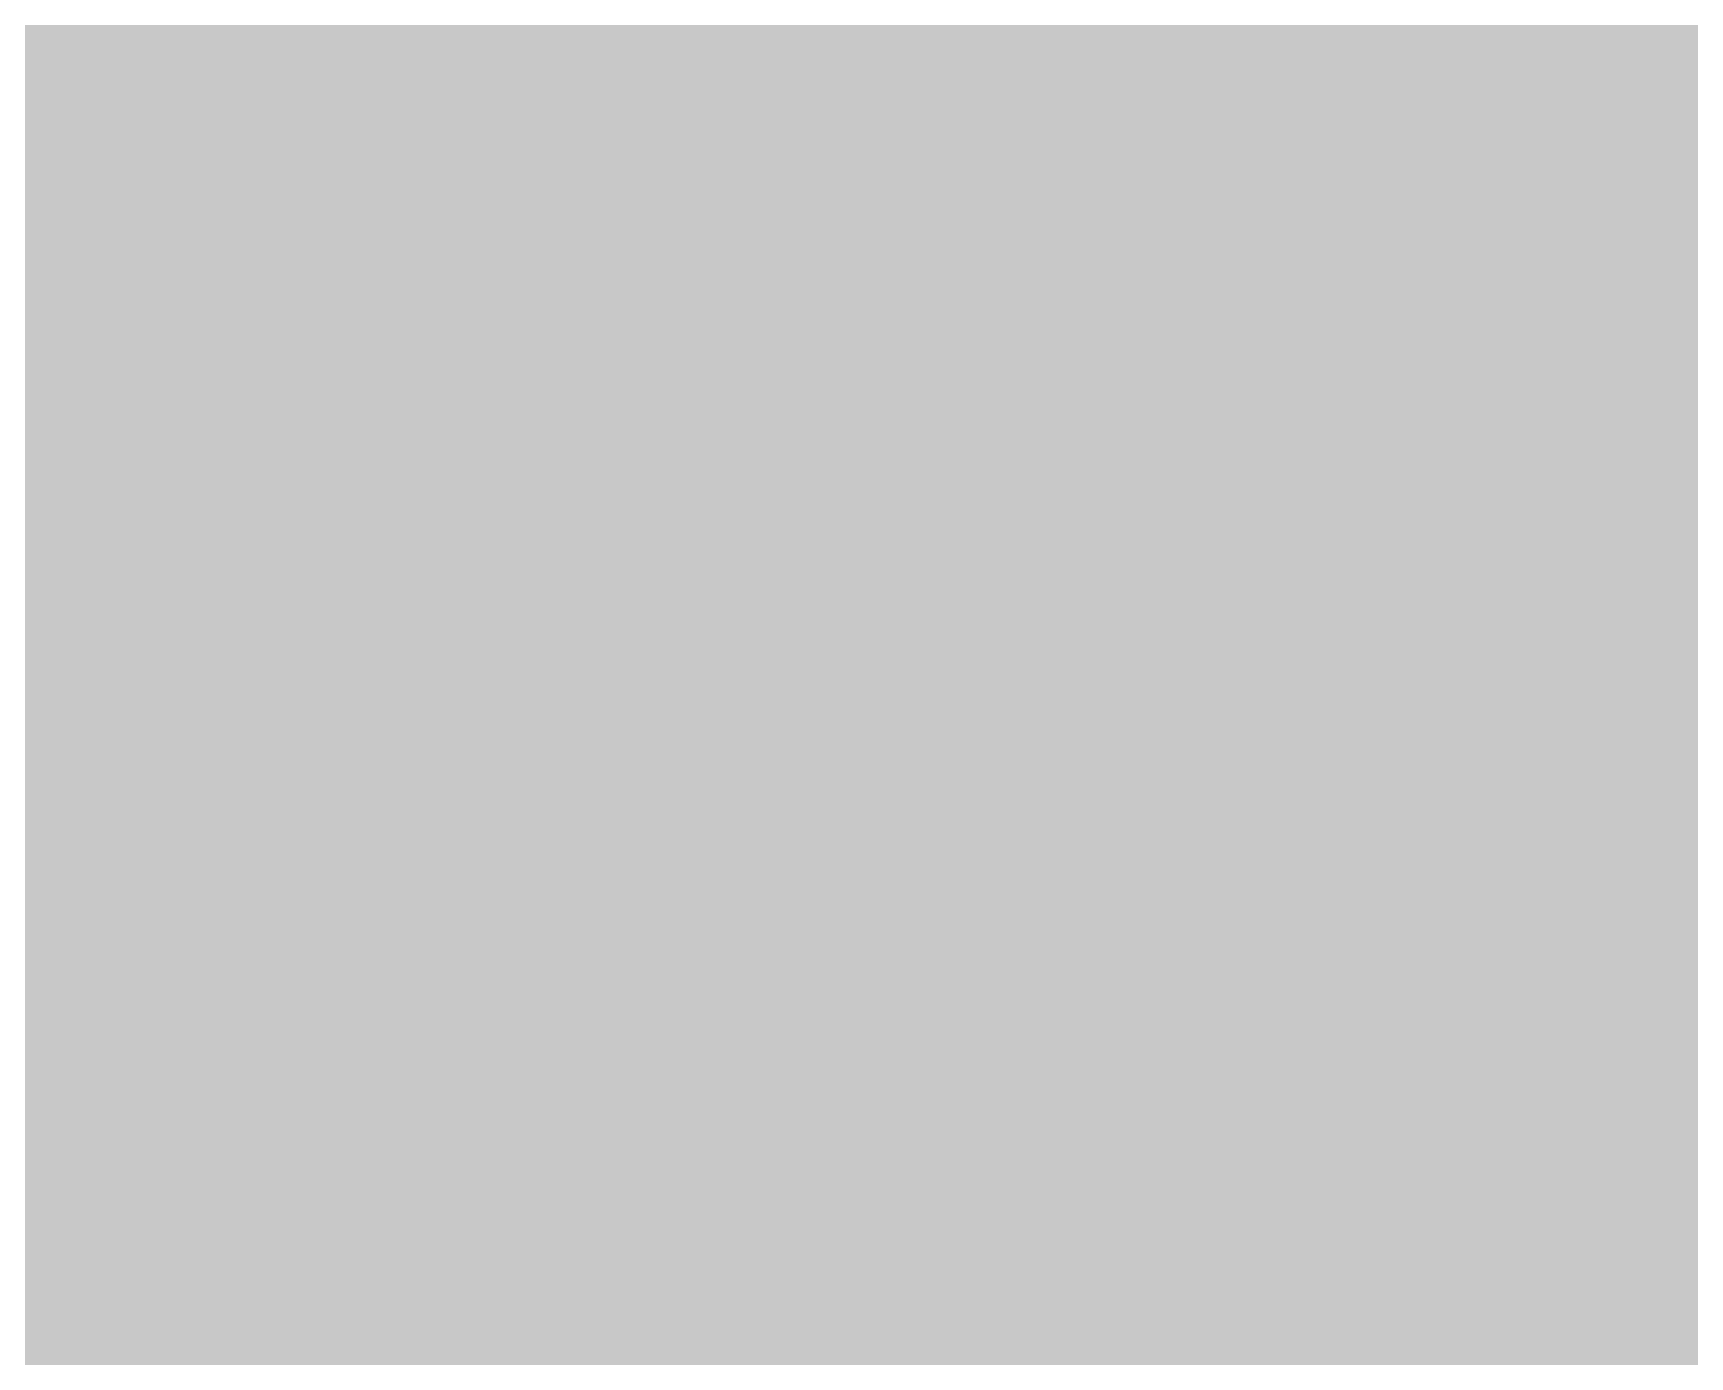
# Model space of a CAD drawing. Header units: inches. Extents: x -7 to 348, y -14 to 159.
# Drawn here: x 45.80046 to 45.8381, y 36.67813 to 36.7082 of the extents above; entities that cross this region are included whole.
import ezdxf

# ---------------------------------------------------------------- set-up
doc = ezdxf.new("R2010")
doc.units = ezdxf.units.IN
for name, color, linetype in [('Dimension', 6, 'Continuous'), ('Fabrication', 76, 'Continuous'), ('Top Layer', 1, 'Continuous')]:
    doc.layers.add(name, color=color, linetype=linetype)

msp = doc.modelspace()

# ---------------------------------------------------------------- linework, layer by layer
at = {"layer": 'Dimension', "const_width": 0.254}
for points in [[(58.31000022, 19.46699942, 1), (13.30999878, 19.46699942, 1)], [(54.56033537999999, 19.46692576, 1), (17.06033418, 19.46692576, 1)]]:
    msp.add_lwpolyline(points, format="xyb", close=True, dxfattribs=at)
msp.add_lwpolyline([(22.33316336, -3.87619494), (47.83317586, 40.2910929)], dxfattribs=at)
at = {"layer": 'Fabrication', "const_width": 0.0127}
for points in [[(45.83044427999999, 36.69828829999999, -0.5898057500782047), (46.97932184, 37.33342546)], [(45.83044427999999, 36.69828829999999, -0.5898057500782047), (46.97932184, 37.33342546)], [(45.83044427999999, 36.69828829999999, -0.5898057500782047), (46.97932184, 37.33342546)], [(45.83044427999999, 36.69828829999999, -0.5898057500782047), (46.97932184, 37.33342546)], [(45.83044427999999, 36.69828829999999, -0.0577783144625185), (45.83044427999999, 36.69828829999999)], [(45.83044427999999, 36.69828829999999, -0.0577783144625185), (45.83044427999999, 36.69828829999999)]]:
    msp.add_lwpolyline(points, format="xyb", dxfattribs=at)
for points in [[(45.82529824, 36.71457986), (45.82553192, 36.71384326)], [(45.82529824, 36.71457986), (45.82553192, 36.71384326)], [(45.82553192, 36.71384326), (45.82576052, 36.7131219)], [(45.82553192, 36.71384326), (45.82576052, 36.7131219)], [(45.82576052, 36.7131219), (45.82598403999999, 36.71241578)], [(45.82576052, 36.7131219), (45.82598403999999, 36.71241578)], [(45.82598403999999, 36.71241578), (45.82619994, 36.71172744)], [(45.82598403999999, 36.71241578), (45.82619994, 36.71172744)], [(45.82619994, 36.71172744), (45.82641329999999, 36.71105688)], [(45.82619994, 36.71172744), (45.82641329999999, 36.71105688)], [(45.82641329999999, 36.71105688), (45.82666222, 36.71026947999999)], [(45.82641329999999, 36.71105688), (45.82666222, 36.71026947999999)], [(45.82666222, 36.71026947999999), (45.82690098, 36.70951002)], [(45.82666222, 36.71026947999999), (45.82690098, 36.70951002)], [(45.82690098, 36.70951002), (45.82713466, 36.70877088)], [(45.82690098, 36.70951002), (45.82713466, 36.70877088)], [(45.82713466, 36.70877088), (45.82739628, 36.70794284)], [(45.82713466, 36.70877088), (45.82739628, 36.70794284)], [(45.82739628, 36.70794284), (45.82771886, 36.7069243)], [(45.82739628, 36.70794284), (45.82771886, 36.7069243)], [(45.82771886, 36.7069243), (45.82852149999999, 36.70438176)], [(45.82771886, 36.7069243), (45.82852149999999, 36.70438176)], [(45.82852149999999, 36.70438176), (45.82863579999999, 36.704016)], [(45.82852149999999, 36.70438176), (45.82863579999999, 36.704016)], [(45.82863579999999, 36.704016), (45.82872216, 36.70374675999999)], [(45.82863579999999, 36.704016), (45.82872216, 36.70374675999999)], [(45.82872216, 36.70374675999999), (45.82880343999999, 36.70348514)], [(45.82872216, 36.70374675999999), (45.82880343999999, 36.70348514)], [(45.82880343999999, 36.70348514), (45.82885678, 36.70331496)], [(45.82880343999999, 36.70348514), (45.82885678, 36.70331496)], [(45.82885678, 36.70331496), (45.82891012, 36.70314731999999)], [(45.82885678, 36.70331496), (45.82891012, 36.70314731999999)], [(45.82891012, 36.70314731999999), (45.82896346, 36.70297968)], [(45.82891012, 36.70314731999999), (45.82896346, 36.70297968)], [(45.82896346, 36.70297968), (45.82901425999999, 36.70281712)], [(45.82896346, 36.70297968), (45.82901425999999, 36.70281712)], [(45.82901425999999, 36.70281712), (45.82903966, 36.70273838)], [(45.82901425999999, 36.70281712), (45.82903966, 36.70273838)], [(45.82903966, 36.70273838), (45.82906506, 36.7026571)], [(45.82903966, 36.70273838), (45.82906506, 36.7026571)], [(45.82906506, 36.7026571), (45.82909046, 36.70257836)], [(45.82906506, 36.7026571), (45.82909046, 36.70257836)], [(45.82909046, 36.70257836), (45.82911586, 36.70250215999999)], [(45.82909046, 36.70257836), (45.82911586, 36.70250215999999)], [(45.82911586, 36.70250215999999), (45.82913872, 36.70242342)], [(45.82911586, 36.70250215999999), (45.82913872, 36.70242342)], [(45.82913872, 36.70242342), (45.82916412, 36.70234721999999)], [(45.82913872, 36.70242342), (45.82916412, 36.70234721999999)], [(45.82916412, 36.70234721999999), (45.82918698, 36.70227102)], [(45.82916412, 36.70234721999999), (45.82918698, 36.70227102)], [(45.82918698, 36.70227102), (45.82921238, 36.70219482)], [(45.82918698, 36.70227102), (45.82921238, 36.70219482)], [(45.82921238, 36.70219482), (45.82923524, 36.70212116)], [(45.82921238, 36.70219482), (45.82923524, 36.70212116)], [(45.82923524, 36.70212116), (45.8292581, 36.7020475)], [(45.82923524, 36.70212116), (45.8292581, 36.7020475)], [(45.8292581, 36.7020475), (45.82928096, 36.70197384)], [(45.8292581, 36.7020475), (45.82928096, 36.70197384)], [(45.82928096, 36.70197384), (45.82930381999999, 36.70190018)], [(45.82928096, 36.70197384), (45.82930381999999, 36.70190018)], [(45.82930381999999, 36.70190018), (45.82932668, 36.70182906)], [(45.82930381999999, 36.70190018), (45.82932668, 36.70182906)], [(45.82932668, 36.70182906), (45.82934954, 36.70175793999999)], [(45.82932668, 36.70182906), (45.82934954, 36.70175793999999)], [(45.82934954, 36.70175793999999), (45.8293724, 36.70168682)], [(45.82934954, 36.70175793999999), (45.8293724, 36.70168682)], [(45.8293724, 36.70168682), (45.82939271999999, 36.70161824)], [(45.8293724, 36.70168682), (45.82939271999999, 36.70161824)], [(45.82939271999999, 36.70161824), (45.82941558, 36.70154966)], [(45.82939271999999, 36.70161824), (45.82941558, 36.70154966)], [(45.82941558, 36.70154966), (45.8294359, 36.70148108)], [(45.82941558, 36.70154966), (45.8294359, 36.70148108)], [(45.8294359, 36.70148108), (45.82945875999999, 36.7014125)], [(45.8294359, 36.70148108), (45.82945875999999, 36.7014125)], [(45.82945875999999, 36.7014125), (45.82947908, 36.70134646)], [(45.82945875999999, 36.7014125), (45.82947908, 36.70134646)], [(45.82947908, 36.70134646), (45.8294994, 36.70128042)], [(45.82947908, 36.70134646), (45.8294994, 36.70128042)], [(45.8294994, 36.70128042), (45.82951972, 36.70121438)], [(45.8294994, 36.70128042), (45.82951972, 36.70121438)], [(45.82951972, 36.70121438), (45.82954258, 36.70114834)], [(45.82951972, 36.70121438), (45.82954258, 36.70114834)], [(45.82954258, 36.70114834), (45.82956289999999, 36.70108484)], [(45.82954258, 36.70114834), (45.82956289999999, 36.70108484)], [(45.82956289999999, 36.70108484), (45.82958068, 36.70102134)], [(45.82956289999999, 36.70108484), (45.82958068, 36.70102134)], [(45.82958068, 36.70102134), (45.829601, 36.70096038)], [(45.82958068, 36.70102134), (45.829601, 36.70096038)], [(45.829601, 36.70096038), (45.82962131999999, 36.70089687999999)], [(45.829601, 36.70096038), (45.82962131999999, 36.70089687999999)], [(45.82962131999999, 36.70089687999999), (45.8296391, 36.70083592)], [(45.82962131999999, 36.70089687999999), (45.8296391, 36.70083592)], [(45.8296391, 36.70083592), (45.82965941999999, 36.70077496)], [(45.8296391, 36.70083592), (45.82965941999999, 36.70077496)], [(45.82965941999999, 36.70077496), (45.8296772, 36.70071653999999)], [(45.82965941999999, 36.70077496), (45.8296772, 36.70071653999999)], [(45.8296772, 36.70071653999999), (45.82969752, 36.70065558)], [(45.8296772, 36.70071653999999), (45.82969752, 36.70065558)], [(45.82969752, 36.70065558), (45.8297153, 36.70059715999999)], [(45.82969752, 36.70065558), (45.8297153, 36.70059715999999)], [(45.8297153, 36.70059715999999), (45.82973308, 36.70054128)], [(45.8297153, 36.70059715999999), (45.82973308, 36.70054128)], [(45.82973308, 36.70054128), (45.82975086, 36.70048285999999)], [(45.82973308, 36.70054128), (45.82975086, 36.70048285999999)], [(45.82975086, 36.70048285999999), (45.82976864, 36.70042698)], [(45.82975086, 36.70048285999999), (45.82976864, 36.70042698)], [(45.82976864, 36.70042698), (45.82978642, 36.7003711)], [(45.82976864, 36.70042698), (45.82978642, 36.7003711)], [(45.82978642, 36.7003711), (45.8298042, 36.70031776)], [(45.82978642, 36.7003711), (45.8298042, 36.70031776)], [(45.8298042, 36.70031776), (45.82982198, 36.70026188)], [(45.8298042, 36.70031776), (45.82982198, 36.70026188)], [(45.82982198, 36.70026188), (45.82983721999999, 36.70020854)], [(45.82982198, 36.70026188), (45.82983721999999, 36.70020854)], [(45.82983721999999, 36.70020854), (45.82985499999999, 36.70015774)], [(45.82983721999999, 36.70020854), (45.82985499999999, 36.70015774)], [(45.82985499999999, 36.70015774), (45.82987024, 36.70010439999999)], [(45.82985499999999, 36.70015774), (45.82987024, 36.70010439999999)], [(45.82987024, 36.70010439999999), (45.82988802, 36.7000536)], [(45.82987024, 36.70010439999999), (45.82988802, 36.7000536)], [(45.82988802, 36.7000536), (45.82990325999999, 36.7000028)], [(45.82988802, 36.7000536), (45.82990325999999, 36.7000028)], [(45.82990325999999, 36.7000028), (45.8299185, 36.69995454)], [(45.82990325999999, 36.7000028), (45.8299185, 36.69995454)], [(45.8299185, 36.69995454), (45.82993373999999, 36.69990374)], [(45.8299185, 36.69995454), (45.82993373999999, 36.69990374)], [(45.82993373999999, 36.69990374), (45.82994898, 36.69985548)], [(45.82993373999999, 36.69990374), (45.82994898, 36.69985548)], [(45.82994898, 36.69985548), (45.82996422, 36.69980976)], [(45.82994898, 36.69985548), (45.82996422, 36.69980976)], [(45.82996422, 36.69980976), (45.82997946, 36.6997615)], [(45.82996422, 36.69980976), (45.82997946, 36.6997615)], [(45.82997946, 36.6997615), (45.8299947, 36.69971578)], [(45.82997946, 36.6997615), (45.8299947, 36.69971578)], [(45.8299947, 36.69971578), (45.83000739999999, 36.69967006)], [(45.8299947, 36.69971578), (45.83000739999999, 36.69967006)], [(45.83000739999999, 36.69967006), (45.83002264, 36.69962688)], [(45.83000739999999, 36.69967006), (45.83002264, 36.69962688)], [(45.83002264, 36.69962688), (45.83003534, 36.69958116)], [(45.83002264, 36.69962688), (45.83003534, 36.69958116)], [(45.83003534, 36.69958116), (45.83005058, 36.69953798)], [(45.83003534, 36.69958116), (45.83005058, 36.69953798)], [(45.83005058, 36.69953798), (45.83006328, 36.6994948)], [(45.83005058, 36.69953798), (45.83006328, 36.6994948)], [(45.83006328, 36.6994948), (45.83007598, 36.69945416)], [(45.83006328, 36.6994948), (45.83007598, 36.69945416)], [(45.83007598, 36.69945416), (45.83008868, 36.69941352)], [(45.83007598, 36.69945416), (45.83008868, 36.69941352)], [(45.83008868, 36.69941352), (45.83010138, 36.69937288)], [(45.83008868, 36.69941352), (45.83010138, 36.69937288)], [(45.83010138, 36.69937288), (45.83011407999999, 36.69933224)], [(45.83010138, 36.69937288), (45.83011407999999, 36.69933224)], [(45.83011407999999, 36.69933224), (45.83012678, 36.69929414)], [(45.83011407999999, 36.69933224), (45.83012678, 36.69929414)], [(45.83012678, 36.69929414), (45.83013948, 36.69925603999999)], [(45.83012678, 36.69929414), (45.83013948, 36.69925603999999)], [(45.83013948, 36.69925603999999), (45.83015217999999, 36.69921794)], [(45.83013948, 36.69925603999999), (45.83015217999999, 36.69921794)], [(45.83015217999999, 36.69921794), (45.83016233999999, 36.69918238)], [(45.83015217999999, 36.69921794), (45.83016233999999, 36.69918238)], [(45.83016233999999, 36.69918238), (45.83017504, 36.69914682)], [(45.83016233999999, 36.69918238), (45.83017504, 36.69914682)], [(45.83017504, 36.69914682), (45.8301852, 36.69911126)], [(45.83017504, 36.69914682), (45.8301852, 36.69911126)], [(45.8301852, 36.69911126), (45.83019536, 36.69907569999999)], [(45.8301852, 36.69911126), (45.83019536, 36.69907569999999)], [(45.83019536, 36.69907569999999), (45.83020552, 36.69904268)], [(45.83019536, 36.69907569999999), (45.83020552, 36.69904268)], [(45.83020552, 36.69904268), (45.83021822, 36.69900966)], [(45.83020552, 36.69904268), (45.83021822, 36.69900966)], [(45.83021822, 36.69900966), (45.83022838, 36.69897664)], [(45.83021822, 36.69900966), (45.83022838, 36.69897664)], [(45.83022838, 36.69897664), (45.830236, 36.69894616)], [(45.83022838, 36.69897664), (45.830236, 36.69894616)], [(45.830236, 36.69894616), (45.83024616, 36.69891568)], [(45.830236, 36.69894616), (45.83024616, 36.69891568)], [(45.83024616, 36.69891568), (45.83025632, 36.6988852)], [(45.83024616, 36.69891568), (45.83025632, 36.6988852)], [(45.83025632, 36.6988852), (45.83026648, 36.69885472)], [(45.83025632, 36.6988852), (45.83026648, 36.69885472)], [(45.83026648, 36.69885472), (45.8302741, 36.69882678)], [(45.83026648, 36.69885472), (45.8302741, 36.69882678)], [(45.8302741, 36.69882678), (45.83028426, 36.69879884)], [(45.8302741, 36.69882678), (45.83028426, 36.69879884)], [(45.83028426, 36.69879884), (45.83029188, 36.6987709)], [(45.83028426, 36.69879884), (45.83029188, 36.6987709)], [(45.83029188, 36.6987709), (45.8302995, 36.69874549999999)], [(45.83029188, 36.6987709), (45.8302995, 36.69874549999999)], [(45.8302995, 36.69874549999999), (45.83030966, 36.6987201)], [(45.8302995, 36.69874549999999), (45.83030966, 36.6987201)], [(45.83030966, 36.6987201), (45.83031728, 36.6986947)], [(45.83030966, 36.6987201), (45.83031728, 36.6986947)], [(45.83031728, 36.6986947), (45.8303249, 36.6986693)], [(45.83031728, 36.6986947), (45.8303249, 36.6986693)], [(45.8303249, 36.6986693), (45.83033252, 36.69864644)], [(45.8303249, 36.6986693), (45.83033252, 36.69864644)], [(45.83033252, 36.69864644), (45.83033759999999, 36.69862358)], [(45.83033252, 36.69864644), (45.83033759999999, 36.69862358)], [(45.83033759999999, 36.69862358), (45.83034522, 36.69860071999999)], [(45.83033759999999, 36.69862358), (45.83034522, 36.69860071999999)], [(45.83034522, 36.69860071999999), (45.83035284, 36.6985804)], [(45.83034522, 36.69860071999999), (45.83035284, 36.6985804)], [(45.83035284, 36.6985804), (45.83035792, 36.69856007999999)], [(45.83035284, 36.6985804), (45.83035792, 36.69856007999999)], [(45.83035792, 36.69856007999999), (45.83036554, 36.69853976)], [(45.83035792, 36.69856007999999), (45.83036554, 36.69853976)], [(45.83036554, 36.69853976), (45.83037062, 36.69852198)], [(45.83036554, 36.69853976), (45.83037062, 36.69852198)], [(45.83037062, 36.69852198), (45.8303757, 36.69850166)], [(45.83037062, 36.69852198), (45.8303757, 36.69850166)], [(45.8303757, 36.69850166), (45.83038332, 36.69848641999999)], [(45.8303757, 36.69850166), (45.83038332, 36.69848641999999)], [(45.83038332, 36.69848641999999), (45.8303884, 36.69846864)], [(45.83038332, 36.69848641999999), (45.8303884, 36.69846864)], [(45.8303884, 36.69846864), (45.83039348, 36.6984534)], [(45.8303884, 36.69846864), (45.83039348, 36.6984534)], [(45.83039348, 36.6984534), (45.83039856, 36.69843815999999)], [(45.83039348, 36.6984534), (45.83039856, 36.69843815999999)], [(45.83039856, 36.69843815999999), (45.8304011, 36.69842292)], [(45.83039856, 36.69843815999999), (45.8304011, 36.69842292)], [(45.8304011, 36.69842292), (45.83040618, 36.69840768)], [(45.8304011, 36.69842292), (45.83040618, 36.69840768)], [(45.83040618, 36.69840768), (45.83041126, 36.69839498)], [(45.83040618, 36.69840768), (45.83041126, 36.69839498)], [(45.83041126, 36.69839498), (45.8304138, 36.69838228)], [(45.83041126, 36.69839498), (45.8304138, 36.69838228)], [(45.8304138, 36.69838228), (45.83041888, 36.69837212)], [(45.8304138, 36.69838228), (45.83041888, 36.69837212)], [(45.83041888, 36.69837212), (45.83042142, 36.69836196)], [(45.83041888, 36.69837212), (45.83042142, 36.69836196)], [(45.83042142, 36.69836196), (45.83042396, 36.6983518)], [(45.83042142, 36.69836196), (45.83042396, 36.6983518)], [(45.83042396, 36.6983518), (45.83042904, 36.69834164)], [(45.83042396, 36.6983518), (45.83042904, 36.69834164)], [(45.83042904, 36.69834164), (45.83043158, 36.69833402)], [(45.83042904, 36.69834164), (45.83043158, 36.69833402)], [(45.83043158, 36.69833402), (45.83043412, 36.6983264)], [(45.83043158, 36.69833402), (45.83043412, 36.6983264)], [(45.83043412, 36.6983264), (45.83043666, 36.69831877999999)], [(45.83043412, 36.6983264), (45.83043666, 36.69831877999999)], [(45.83043666, 36.69831116), (45.83043666, 36.69831877999999)], [(45.83043666, 36.69831116), (45.83043666, 36.69831877999999)], [(45.83043666, 36.69831116), (45.8304392, 36.69830608)], [(45.83043666, 36.69831116), (45.8304392, 36.69830608)], [(45.8304392, 36.69830608), (45.83044174, 36.69830099999999)], [(45.8304392, 36.69830608), (45.83044174, 36.69830099999999)], [(45.83044174, 36.69829846), (45.83044174, 36.69830099999999)], [(45.83044174, 36.69829846), (45.83044174, 36.69830099999999)], [(45.83044174, 36.69829846), (45.83044427999999, 36.69829338)], [(45.83044174, 36.69829846), (45.83044427999999, 36.69829338)], [(45.83044427999999, 36.69829084), (45.83044427999999, 36.69829338)], [(45.83044427999999, 36.69829084), (45.83044427999999, 36.69829338)], [(45.83044427999999, 36.69828829999999), (45.83044427999999, 36.69829084)], [(45.83044427999999, 36.69828829999999), (45.83044427999999, 36.69829084)], [(45.83044427999999, 31.042102), (45.83044427999999, 36.69828829999999)], [(45.83044427999999, 31.042102), (45.83044427999999, 36.69828829999999)], [(45.83044427999999, 31.042102), (45.83044427999999, 36.69828829999999)], [(45.83044427999999, 31.042102), (45.83044427999999, 36.69828829999999)]]:
    msp.add_lwpolyline(points, dxfattribs=at)
at = {"layer": 'Fabrication', "const_width": 0.00635}
for points in [[(45.82235692, 36.71384326, 1), (45.82870691999999, 36.71384326, 1)], [(45.82235692, 36.71384326, 1), (45.82870691999999, 36.71384326, 1)], [(45.82235692, 36.71384326, 1), (45.82870691999999, 36.71384326, 1)], [(45.82235692, 36.71384326, 1), (45.82870691999999, 36.71384326, 1)], [(45.82258552, 36.7131219, 1), (45.82893551999999, 36.7131219, 1)], [(45.82258552, 36.7131219, 1), (45.82893551999999, 36.7131219, 1)], [(45.82258552, 36.7131219, 1), (45.82893551999999, 36.7131219, 1)], [(45.82258552, 36.7131219, 1), (45.82893551999999, 36.7131219, 1)], [(45.82280904, 36.71241578, 1), (45.82915903999999, 36.71241578, 1)], [(45.82280904, 36.71241578, 1), (45.82915903999999, 36.71241578, 1)], [(45.82280904, 36.71241578, 1), (45.82915903999999, 36.71241578, 1)], [(45.82280904, 36.71241578, 1), (45.82915903999999, 36.71241578, 1)], [(45.82302494, 36.71172744, 1), (45.82937494, 36.71172744, 1)], [(45.82302494, 36.71172744, 1), (45.82937494, 36.71172744, 1)], [(45.82302494, 36.71172744, 1), (45.82937494, 36.71172744, 1)], [(45.82302494, 36.71172744, 1), (45.82937494, 36.71172744, 1)], [(45.8232383, 36.71105688, 1), (45.8295883, 36.71105688, 1)], [(45.8232383, 36.71105688, 1), (45.8295883, 36.71105688, 1)], [(45.8232383, 36.71105688, 1), (45.8295883, 36.71105688, 1)], [(45.8232383, 36.71105688, 1), (45.8295883, 36.71105688, 1)], [(45.82348722, 36.71026947999999, 1), (45.82983721999999, 36.71026947999999, 1)], [(45.82348722, 36.71026947999999, 1), (45.82983721999999, 36.71026947999999, 1)], [(45.82348722, 36.71026947999999, 1), (45.82983721999999, 36.71026947999999, 1)], [(45.82348722, 36.71026947999999, 1), (45.82983721999999, 36.71026947999999, 1)], [(45.82372598, 36.70951002, 1), (45.83007598, 36.70951002, 1)], [(45.82372598, 36.70951002, 1), (45.83007598, 36.70951002, 1)], [(45.82372598, 36.70951002, 1), (45.83007598, 36.70951002, 1)], [(45.82372598, 36.70951002, 1), (45.83007598, 36.70951002, 1)], [(45.82395966, 36.70877088, 1), (45.83030966, 36.70877088, 1)], [(45.82395966, 36.70877088, 1), (45.83030966, 36.70877088, 1)], [(45.82395966, 36.70877088, 1), (45.83030966, 36.70877088, 1)], [(45.82395966, 36.70877088, 1), (45.83030966, 36.70877088, 1)], [(45.82422128, 36.70794284, 1), (45.83057127999999, 36.70794284, 1)], [(45.82422128, 36.70794284, 1), (45.83057127999999, 36.70794284, 1)], [(45.82422128, 36.70794284, 1), (45.83057127999999, 36.70794284, 1)], [(45.82422128, 36.70794284, 1), (45.83057127999999, 36.70794284, 1)], [(45.82454386, 36.7069243, 1), (45.83089386, 36.7069243, 1)], [(45.82454386, 36.7069243, 1), (45.83089386, 36.7069243, 1)], [(45.82454386, 36.7069243, 1), (45.83089386, 36.7069243, 1)], [(45.82454386, 36.7069243, 1), (45.83089386, 36.7069243, 1)], [(45.82534649999999, 36.70438176, 1), (45.8316965, 36.70438176, 1)], [(45.82534649999999, 36.70438176, 1), (45.8316965, 36.70438176, 1)], [(45.82534649999999, 36.70438176, 1), (45.8316965, 36.70438176, 1)], [(45.82534649999999, 36.70438176, 1), (45.8316965, 36.70438176, 1)], [(45.82546079999999, 36.704016, 1), (45.8318108, 36.704016, 1)], [(45.82546079999999, 36.704016, 1), (45.8318108, 36.704016, 1)], [(45.82546079999999, 36.704016, 1), (45.8318108, 36.704016, 1)], [(45.82546079999999, 36.704016, 1), (45.8318108, 36.704016, 1)], [(45.82554716, 36.70374675999999, 1), (45.83189716, 36.70374675999999, 1)], [(45.82554716, 36.70374675999999, 1), (45.83189716, 36.70374675999999, 1)], [(45.82554716, 36.70374675999999, 1), (45.83189716, 36.70374675999999, 1)], [(45.82554716, 36.70374675999999, 1), (45.83189716, 36.70374675999999, 1)], [(45.82562844, 36.70348514, 1), (45.83197843999999, 36.70348514, 1)], [(45.82562844, 36.70348514, 1), (45.83197843999999, 36.70348514, 1)], [(45.82562844, 36.70348514, 1), (45.83197843999999, 36.70348514, 1)], [(45.82562844, 36.70348514, 1), (45.83197843999999, 36.70348514, 1)], [(45.82568178, 36.70331496, 1), (45.83203178, 36.70331496, 1)], [(45.82568178, 36.70331496, 1), (45.83203178, 36.70331496, 1)], [(45.82568178, 36.70331496, 1), (45.83203178, 36.70331496, 1)], [(45.82568178, 36.70331496, 1), (45.83203178, 36.70331496, 1)], [(45.82573512, 36.70314731999999, 1), (45.83208512, 36.70314731999999, 1)], [(45.82573512, 36.70314731999999, 1), (45.83208512, 36.70314731999999, 1)], [(45.82573512, 36.70314731999999, 1), (45.83208512, 36.70314731999999, 1)], [(45.82573512, 36.70314731999999, 1), (45.83208512, 36.70314731999999, 1)], [(45.82578846, 36.70297968, 1), (45.83213846, 36.70297968, 1)], [(45.82578846, 36.70297968, 1), (45.83213846, 36.70297968, 1)], [(45.82578846, 36.70297968, 1), (45.83213846, 36.70297968, 1)], [(45.82578846, 36.70297968, 1), (45.83213846, 36.70297968, 1)], [(45.82583926, 36.70281712, 1), (45.83218926, 36.70281712, 1)], [(45.82583926, 36.70281712, 1), (45.83218926, 36.70281712, 1)], [(45.82583926, 36.70281712, 1), (45.83218926, 36.70281712, 1)], [(45.82583926, 36.70281712, 1), (45.83218926, 36.70281712, 1)], [(45.82586465999999, 36.70273838, 1), (45.83221466, 36.70273838, 1)], [(45.82586465999999, 36.70273838, 1), (45.83221466, 36.70273838, 1)], [(45.82586465999999, 36.70273838, 1), (45.83221466, 36.70273838, 1)], [(45.82586465999999, 36.70273838, 1), (45.83221466, 36.70273838, 1)], [(45.82589006, 36.7026571, 1), (45.83224006, 36.7026571, 1)], [(45.82589006, 36.7026571, 1), (45.83224006, 36.7026571, 1)], [(45.82589006, 36.7026571, 1), (45.83224006, 36.7026571, 1)], [(45.82589006, 36.7026571, 1), (45.83224006, 36.7026571, 1)], [(45.82591546, 36.70257836, 1), (45.83226546, 36.70257836, 1)], [(45.82591546, 36.70257836, 1), (45.83226546, 36.70257836, 1)], [(45.82591546, 36.70257836, 1), (45.83226546, 36.70257836, 1)], [(45.82591546, 36.70257836, 1), (45.83226546, 36.70257836, 1)], [(45.82594086, 36.70250215999999, 1), (45.83229086, 36.70250215999999, 1)], [(45.82594086, 36.70250215999999, 1), (45.83229086, 36.70250215999999, 1)], [(45.82594086, 36.70250215999999, 1), (45.83229086, 36.70250215999999, 1)], [(45.82594086, 36.70250215999999, 1), (45.83229086, 36.70250215999999, 1)], [(45.82596372, 36.70242342, 1), (45.83231372, 36.70242342, 1)], [(45.82596372, 36.70242342, 1), (45.83231372, 36.70242342, 1)], [(45.82596372, 36.70242342, 1), (45.83231372, 36.70242342, 1)], [(45.82596372, 36.70242342, 1), (45.83231372, 36.70242342, 1)], [(45.82598912, 36.70234721999999, 1), (45.83233912, 36.70234721999999, 1)], [(45.82598912, 36.70234721999999, 1), (45.83233912, 36.70234721999999, 1)], [(45.82598912, 36.70234721999999, 1), (45.83233912, 36.70234721999999, 1)], [(45.82598912, 36.70234721999999, 1), (45.83233912, 36.70234721999999, 1)], [(45.82601198, 36.70227102, 1), (45.83236198, 36.70227102, 1)], [(45.82601198, 36.70227102, 1), (45.83236198, 36.70227102, 1)], [(45.82601198, 36.70227102, 1), (45.83236198, 36.70227102, 1)], [(45.82601198, 36.70227102, 1), (45.83236198, 36.70227102, 1)], [(45.82603738, 36.70219482, 1), (45.83238738, 36.70219482, 1)], [(45.82603738, 36.70219482, 1), (45.83238738, 36.70219482, 1)], [(45.82603738, 36.70219482, 1), (45.83238738, 36.70219482, 1)], [(45.82603738, 36.70219482, 1), (45.83238738, 36.70219482, 1)], [(45.82606024, 36.70212116, 1), (45.83241024, 36.70212116, 1)], [(45.82606024, 36.70212116, 1), (45.83241024, 36.70212116, 1)], [(45.82606024, 36.70212116, 1), (45.83241024, 36.70212116, 1)], [(45.82606024, 36.70212116, 1), (45.83241024, 36.70212116, 1)], [(45.8260831, 36.7020475, 1), (45.8324331, 36.7020475, 1)], [(45.8260831, 36.7020475, 1), (45.8324331, 36.7020475, 1)], [(45.8260831, 36.7020475, 1), (45.8324331, 36.7020475, 1)], [(45.8260831, 36.7020475, 1), (45.8324331, 36.7020475, 1)], [(45.82610595999999, 36.70197384, 1), (45.83245596, 36.70197384, 1)], [(45.82610595999999, 36.70197384, 1), (45.83245596, 36.70197384, 1)], [(45.82610595999999, 36.70197384, 1), (45.83245596, 36.70197384, 1)], [(45.82610595999999, 36.70197384, 1), (45.83245596, 36.70197384, 1)], [(45.82612882, 36.70190018, 1), (45.83247882, 36.70190018, 1)], [(45.82612882, 36.70190018, 1), (45.83247882, 36.70190018, 1)], [(45.82612882, 36.70190018, 1), (45.83247882, 36.70190018, 1)], [(45.82612882, 36.70190018, 1), (45.83247882, 36.70190018, 1)], [(45.82615168, 36.70182906, 1), (45.83250167999999, 36.70182906, 1)], [(45.82615168, 36.70182906, 1), (45.83250167999999, 36.70182906, 1)], [(45.82615168, 36.70182906, 1), (45.83250167999999, 36.70182906, 1)], [(45.82615168, 36.70182906, 1), (45.83250167999999, 36.70182906, 1)], [(45.82617454, 36.70175793999999, 1), (45.83252454, 36.70175793999999, 1)], [(45.82617454, 36.70175793999999, 1), (45.83252454, 36.70175793999999, 1)], [(45.82617454, 36.70175793999999, 1), (45.83252454, 36.70175793999999, 1)], [(45.82617454, 36.70175793999999, 1), (45.83252454, 36.70175793999999, 1)], [(45.8261974, 36.70168682, 1), (45.8325474, 36.70168682, 1)], [(45.8261974, 36.70168682, 1), (45.8325474, 36.70168682, 1)], [(45.8261974, 36.70168682, 1), (45.8325474, 36.70168682, 1)], [(45.8261974, 36.70168682, 1), (45.8325474, 36.70168682, 1)], [(45.82621772, 36.70161824, 1), (45.83256771999999, 36.70161824, 1)], [(45.82621772, 36.70161824, 1), (45.83256771999999, 36.70161824, 1)], [(45.82621772, 36.70161824, 1), (45.83256771999999, 36.70161824, 1)], [(45.82621772, 36.70161824, 1), (45.83256771999999, 36.70161824, 1)], [(45.82624058, 36.70154966, 1), (45.83259057999999, 36.70154966, 1)], [(45.82624058, 36.70154966, 1), (45.83259057999999, 36.70154966, 1)], [(45.82624058, 36.70154966, 1), (45.83259057999999, 36.70154966, 1)], [(45.82624058, 36.70154966, 1), (45.83259057999999, 36.70154966, 1)], [(45.82626089999999, 36.70148108, 1), (45.8326109, 36.70148108, 1)], [(45.82626089999999, 36.70148108, 1), (45.8326109, 36.70148108, 1)], [(45.82626089999999, 36.70148108, 1), (45.8326109, 36.70148108, 1)], [(45.82626089999999, 36.70148108, 1), (45.8326109, 36.70148108, 1)], [(45.82628376, 36.7014125, 1), (45.83263376, 36.7014125, 1)], [(45.82628376, 36.7014125, 1), (45.83263376, 36.7014125, 1)], [(45.82628376, 36.7014125, 1), (45.83263376, 36.7014125, 1)], [(45.82628376, 36.7014125, 1), (45.83263376, 36.7014125, 1)], [(45.82630408, 36.70134646, 1), (45.83265408, 36.70134646, 1)], [(45.82630408, 36.70134646, 1), (45.83265408, 36.70134646, 1)], [(45.82630408, 36.70134646, 1), (45.83265408, 36.70134646, 1)], [(45.82630408, 36.70134646, 1), (45.83265408, 36.70134646, 1)], [(45.8263244, 36.70128042, 1), (45.83267439999999, 36.70128042, 1)], [(45.8263244, 36.70128042, 1), (45.83267439999999, 36.70128042, 1)], [(45.8263244, 36.70128042, 1), (45.83267439999999, 36.70128042, 1)], [(45.8263244, 36.70128042, 1), (45.83267439999999, 36.70128042, 1)], [(45.82634472, 36.70121438, 1), (45.83269472, 36.70121438, 1)], [(45.82634472, 36.70121438, 1), (45.83269472, 36.70121438, 1)], [(45.82634472, 36.70121438, 1), (45.83269472, 36.70121438, 1)], [(45.82634472, 36.70121438, 1), (45.83269472, 36.70121438, 1)], [(45.82636758, 36.70114834, 1), (45.83271758, 36.70114834, 1)], [(45.82636758, 36.70114834, 1), (45.83271758, 36.70114834, 1)], [(45.82636758, 36.70114834, 1), (45.83271758, 36.70114834, 1)], [(45.82636758, 36.70114834, 1), (45.83271758, 36.70114834, 1)], [(45.8263879, 36.70108484, 1), (45.8327379, 36.70108484, 1)], [(45.8263879, 36.70108484, 1), (45.8327379, 36.70108484, 1)], [(45.8263879, 36.70108484, 1), (45.8327379, 36.70108484, 1)], [(45.8263879, 36.70108484, 1), (45.8327379, 36.70108484, 1)], [(45.82640567999999, 36.70102134, 1), (45.83275568, 36.70102134, 1)], [(45.82640567999999, 36.70102134, 1), (45.83275568, 36.70102134, 1)], [(45.82640567999999, 36.70102134, 1), (45.83275568, 36.70102134, 1)], [(45.82640567999999, 36.70102134, 1), (45.83275568, 36.70102134, 1)], [(45.826426, 36.70096038, 1), (45.832776, 36.70096038, 1)], [(45.826426, 36.70096038, 1), (45.832776, 36.70096038, 1)], [(45.826426, 36.70096038, 1), (45.832776, 36.70096038, 1)], [(45.826426, 36.70096038, 1), (45.832776, 36.70096038, 1)], [(45.82644632, 36.70089687999999, 1), (45.83279632, 36.70089687999999, 1)], [(45.82644632, 36.70089687999999, 1), (45.83279632, 36.70089687999999, 1)], [(45.82644632, 36.70089687999999, 1), (45.83279632, 36.70089687999999, 1)], [(45.82644632, 36.70089687999999, 1), (45.83279632, 36.70089687999999, 1)], [(45.8264641, 36.70083592, 1), (45.8328141, 36.70083592, 1)], [(45.8264641, 36.70083592, 1), (45.8328141, 36.70083592, 1)], [(45.8264641, 36.70083592, 1), (45.8328141, 36.70083592, 1)], [(45.8264641, 36.70083592, 1), (45.8328141, 36.70083592, 1)], [(45.82648442, 36.70077496, 1), (45.83283442, 36.70077496, 1)], [(45.82648442, 36.70077496, 1), (45.83283442, 36.70077496, 1)], [(45.82648442, 36.70077496, 1), (45.83283442, 36.70077496, 1)], [(45.82648442, 36.70077496, 1), (45.83283442, 36.70077496, 1)], [(45.82650219999999, 36.70071653999999, 1), (45.8328522, 36.70071653999999, 1)], [(45.82650219999999, 36.70071653999999, 1), (45.8328522, 36.70071653999999, 1)], [(45.82650219999999, 36.70071653999999, 1), (45.8328522, 36.70071653999999, 1)], [(45.82650219999999, 36.70071653999999, 1), (45.8328522, 36.70071653999999, 1)], [(45.82652252, 36.70065558, 1), (45.83287252, 36.70065558, 1)], [(45.82652252, 36.70065558, 1), (45.83287252, 36.70065558, 1)], [(45.82652252, 36.70065558, 1), (45.83287252, 36.70065558, 1)], [(45.82652252, 36.70065558, 1), (45.83287252, 36.70065558, 1)], [(45.8265403, 36.70059715999999, 1), (45.8328903, 36.70059715999999, 1)], [(45.8265403, 36.70059715999999, 1), (45.8328903, 36.70059715999999, 1)], [(45.8265403, 36.70059715999999, 1), (45.8328903, 36.70059715999999, 1)], [(45.8265403, 36.70059715999999, 1), (45.8328903, 36.70059715999999, 1)], [(45.82655808, 36.70054128, 1), (45.83290808, 36.70054128, 1)], [(45.82655808, 36.70054128, 1), (45.83290808, 36.70054128, 1)], [(45.82655808, 36.70054128, 1), (45.83290808, 36.70054128, 1)], [(45.82655808, 36.70054128, 1), (45.83290808, 36.70054128, 1)], [(45.82657586, 36.70048285999999, 1), (45.83292586, 36.70048285999999, 1)], [(45.82657586, 36.70048285999999, 1), (45.83292586, 36.70048285999999, 1)], [(45.82657586, 36.70048285999999, 1), (45.83292586, 36.70048285999999, 1)], [(45.82657586, 36.70048285999999, 1), (45.83292586, 36.70048285999999, 1)], [(45.82659364, 36.70042698, 1), (45.83294364, 36.70042698, 1)], [(45.82659364, 36.70042698, 1), (45.83294364, 36.70042698, 1)], [(45.82659364, 36.70042698, 1), (45.83294364, 36.70042698, 1)], [(45.82659364, 36.70042698, 1), (45.83294364, 36.70042698, 1)], [(45.82661142, 36.7003711, 1), (45.83296142, 36.7003711, 1)], [(45.82661142, 36.7003711, 1), (45.83296142, 36.7003711, 1)], [(45.82661142, 36.7003711, 1), (45.83296142, 36.7003711, 1)], [(45.82661142, 36.7003711, 1), (45.83296142, 36.7003711, 1)], [(45.8266292, 36.70031776, 1), (45.8329792, 36.70031776, 1)], [(45.8266292, 36.70031776, 1), (45.8329792, 36.70031776, 1)], [(45.8266292, 36.70031776, 1), (45.8329792, 36.70031776, 1)], [(45.8266292, 36.70031776, 1), (45.8329792, 36.70031776, 1)], [(45.82664697999999, 36.70026188, 1), (45.83299698, 36.70026188, 1)], [(45.82664697999999, 36.70026188, 1), (45.83299698, 36.70026188, 1)], [(45.82664697999999, 36.70026188, 1), (45.83299698, 36.70026188, 1)], [(45.82664697999999, 36.70026188, 1), (45.83299698, 36.70026188, 1)], [(45.82666222, 36.70020854, 1), (45.83301221999999, 36.70020854, 1)], [(45.82666222, 36.70020854, 1), (45.83301221999999, 36.70020854, 1)], [(45.82666222, 36.70020854, 1), (45.83301221999999, 36.70020854, 1)], [(45.82666222, 36.70020854, 1), (45.83301221999999, 36.70020854, 1)], [(45.82668, 36.70015774, 1), (45.83303, 36.70015774, 1)], [(45.82668, 36.70015774, 1), (45.83303, 36.70015774, 1)], [(45.82668, 36.70015774, 1), (45.83303, 36.70015774, 1)], [(45.82668, 36.70015774, 1), (45.83303, 36.70015774, 1)], [(45.82669523999999, 36.70010439999999, 1), (45.83304524, 36.70010439999999, 1)], [(45.82669523999999, 36.70010439999999, 1), (45.83304524, 36.70010439999999, 1)], [(45.82669523999999, 36.70010439999999, 1), (45.83304524, 36.70010439999999, 1)], [(45.82669523999999, 36.70010439999999, 1), (45.83304524, 36.70010439999999, 1)], [(45.82671301999999, 36.7000536, 1), (45.83306302, 36.7000536, 1)], [(45.82671301999999, 36.7000536, 1), (45.83306302, 36.7000536, 1)], [(45.82671301999999, 36.7000536, 1), (45.83306302, 36.7000536, 1)], [(45.82671301999999, 36.7000536, 1), (45.83306302, 36.7000536, 1)], [(45.82672826, 36.7000028, 1), (45.83307826, 36.7000028, 1)], [(45.82672826, 36.7000028, 1), (45.83307826, 36.7000028, 1)], [(45.82672826, 36.7000028, 1), (45.83307826, 36.7000028, 1)], [(45.82672826, 36.7000028, 1), (45.83307826, 36.7000028, 1)], [(45.8267435, 36.69995454, 1), (45.8330935, 36.69995454, 1)], [(45.8267435, 36.69995454, 1), (45.8330935, 36.69995454, 1)], [(45.8267435, 36.69995454, 1), (45.8330935, 36.69995454, 1)], [(45.8267435, 36.69995454, 1), (45.8330935, 36.69995454, 1)], [(45.82675874, 36.69990374, 1), (45.83310873999999, 36.69990374, 1)], [(45.82675874, 36.69990374, 1), (45.83310873999999, 36.69990374, 1)], [(45.82675874, 36.69990374, 1), (45.83310873999999, 36.69990374, 1)], [(45.82675874, 36.69990374, 1), (45.83310873999999, 36.69990374, 1)], [(45.82677398, 36.69985548, 1), (45.83312398, 36.69985548, 1)], [(45.82677398, 36.69985548, 1), (45.83312398, 36.69985548, 1)], [(45.82677398, 36.69985548, 1), (45.83312398, 36.69985548, 1)], [(45.82677398, 36.69985548, 1), (45.83312398, 36.69985548, 1)], [(45.82678922, 36.69980976, 1), (45.83313922, 36.69980976, 1)], [(45.82678922, 36.69980976, 1), (45.83313922, 36.69980976, 1)], [(45.82678922, 36.69980976, 1), (45.83313922, 36.69980976, 1)], [(45.82678922, 36.69980976, 1), (45.83313922, 36.69980976, 1)], [(45.82680446, 36.6997615, 1), (45.83315446, 36.6997615, 1)], [(45.82680446, 36.6997615, 1), (45.83315446, 36.6997615, 1)], [(45.82680446, 36.6997615, 1), (45.83315446, 36.6997615, 1)], [(45.82680446, 36.6997615, 1), (45.83315446, 36.6997615, 1)], [(45.82681969999999, 36.69971578, 1), (45.8331697, 36.69971578, 1)], [(45.82681969999999, 36.69971578, 1), (45.8331697, 36.69971578, 1)], [(45.82681969999999, 36.69971578, 1), (45.8331697, 36.69971578, 1)], [(45.82681969999999, 36.69971578, 1), (45.8331697, 36.69971578, 1)], [(45.82683239999999, 36.69967006, 1), (45.8331824, 36.69967006, 1)], [(45.82683239999999, 36.69967006, 1), (45.8331824, 36.69967006, 1)], [(45.82683239999999, 36.69967006, 1), (45.8331824, 36.69967006, 1)], [(45.82683239999999, 36.69967006, 1), (45.8331824, 36.69967006, 1)], [(45.82684764, 36.69962688, 1), (45.83319763999999, 36.69962688, 1)], [(45.82684764, 36.69962688, 1), (45.83319763999999, 36.69962688, 1)], [(45.82684764, 36.69962688, 1), (45.83319763999999, 36.69962688, 1)], [(45.82684764, 36.69962688, 1), (45.83319763999999, 36.69962688, 1)], [(45.82686034, 36.69958116, 1), (45.83321034, 36.69958116, 1)], [(45.82686034, 36.69958116, 1), (45.83321034, 36.69958116, 1)], [(45.82686034, 36.69958116, 1), (45.83321034, 36.69958116, 1)], [(45.82686034, 36.69958116, 1), (45.83321034, 36.69958116, 1)], [(45.82687558, 36.69953798, 1), (45.83322558, 36.69953798, 1)], [(45.82687558, 36.69953798, 1), (45.83322558, 36.69953798, 1)], [(45.82687558, 36.69953798, 1), (45.83322558, 36.69953798, 1)], [(45.82687558, 36.69953798, 1), (45.83322558, 36.69953798, 1)], [(45.82688828, 36.6994948, 1), (45.83323828, 36.6994948, 1)], [(45.82688828, 36.6994948, 1), (45.83323828, 36.6994948, 1)], [(45.82688828, 36.6994948, 1), (45.83323828, 36.6994948, 1)], [(45.82688828, 36.6994948, 1), (45.83323828, 36.6994948, 1)], [(45.82690098, 36.69945416, 1), (45.83325098, 36.69945416, 1)], [(45.82690098, 36.69945416, 1), (45.83325098, 36.69945416, 1)], [(45.82690098, 36.69945416, 1), (45.83325098, 36.69945416, 1)], [(45.82690098, 36.69945416, 1), (45.83325098, 36.69945416, 1)], [(45.82691368, 36.69941352, 1), (45.83326367999999, 36.69941352, 1)], [(45.82691368, 36.69941352, 1), (45.83326367999999, 36.69941352, 1)], [(45.82691368, 36.69941352, 1), (45.83326367999999, 36.69941352, 1)], [(45.82691368, 36.69941352, 1), (45.83326367999999, 36.69941352, 1)], [(45.82692638, 36.69937288, 1), (45.83327638, 36.69937288, 1)], [(45.82692638, 36.69937288, 1), (45.83327638, 36.69937288, 1)], [(45.82692638, 36.69937288, 1), (45.83327638, 36.69937288, 1)], [(45.82692638, 36.69937288, 1), (45.83327638, 36.69937288, 1)], [(45.82693908, 36.69933224, 1), (45.83328908, 36.69933224, 1)], [(45.82693908, 36.69933224, 1), (45.83328908, 36.69933224, 1)], [(45.82693908, 36.69933224, 1), (45.83328908, 36.69933224, 1)], [(45.82693908, 36.69933224, 1), (45.83328908, 36.69933224, 1)], [(45.82695178, 36.69929414, 1), (45.83330177999999, 36.69929414, 1)], [(45.82695178, 36.69929414, 1), (45.83330177999999, 36.69929414, 1)], [(45.82695178, 36.69929414, 1), (45.83330177999999, 36.69929414, 1)], [(45.82695178, 36.69929414, 1), (45.83330177999999, 36.69929414, 1)], [(45.82696447999999, 36.69925603999999, 1), (45.83331448, 36.69925603999999, 1)], [(45.82696447999999, 36.69925603999999, 1), (45.83331448, 36.69925603999999, 1)], [(45.82696447999999, 36.69925603999999, 1), (45.83331448, 36.69925603999999, 1)], [(45.82696447999999, 36.69925603999999, 1), (45.83331448, 36.69925603999999, 1)], [(45.82697718, 36.69921794, 1), (45.83332718, 36.69921794, 1)], [(45.82697718, 36.69921794, 1), (45.83332718, 36.69921794, 1)], [(45.82697718, 36.69921794, 1), (45.83332718, 36.69921794, 1)], [(45.82697718, 36.69921794, 1), (45.83332718, 36.69921794, 1)], [(45.82698734, 36.69918238, 1), (45.83333734, 36.69918238, 1)], [(45.82698734, 36.69918238, 1), (45.83333734, 36.69918238, 1)], [(45.82698734, 36.69918238, 1), (45.83333734, 36.69918238, 1)], [(45.82698734, 36.69918238, 1), (45.83333734, 36.69918238, 1)], [(45.82700004, 36.69914682, 1), (45.83335003999999, 36.69914682, 1)], [(45.82700004, 36.69914682, 1), (45.83335003999999, 36.69914682, 1)], [(45.82700004, 36.69914682, 1), (45.83335003999999, 36.69914682, 1)], [(45.82700004, 36.69914682, 1), (45.83335003999999, 36.69914682, 1)], [(45.8270102, 36.69911126, 1), (45.83336019999999, 36.69911126, 1)], [(45.8270102, 36.69911126, 1), (45.83336019999999, 36.69911126, 1)], [(45.8270102, 36.69911126, 1), (45.83336019999999, 36.69911126, 1)], [(45.8270102, 36.69911126, 1), (45.83336019999999, 36.69911126, 1)], [(45.82702036, 36.69907569999999, 1), (45.83337036, 36.69907569999999, 1)], [(45.82702036, 36.69907569999999, 1), (45.83337036, 36.69907569999999, 1)], [(45.82702036, 36.69907569999999, 1), (45.83337036, 36.69907569999999, 1)], [(45.82702036, 36.69907569999999, 1), (45.83337036, 36.69907569999999, 1)], [(45.82703052, 36.69904268, 1), (45.83338052, 36.69904268, 1)], [(45.82703052, 36.69904268, 1), (45.83338052, 36.69904268, 1)], [(45.82703052, 36.69904268, 1), (45.83338052, 36.69904268, 1)], [(45.82703052, 36.69904268, 1), (45.83338052, 36.69904268, 1)], [(45.82704321999999, 36.69900966, 1), (45.83339322, 36.69900966, 1)], [(45.82704321999999, 36.69900966, 1), (45.83339322, 36.69900966, 1)], [(45.82704321999999, 36.69900966, 1), (45.83339322, 36.69900966, 1)], [(45.82704321999999, 36.69900966, 1), (45.83339322, 36.69900966, 1)], [(45.82705338, 36.69897664, 1), (45.83340338, 36.69897664, 1)], [(45.82705338, 36.69897664, 1), (45.83340338, 36.69897664, 1)], [(45.82705338, 36.69897664, 1), (45.83340338, 36.69897664, 1)], [(45.82705338, 36.69897664, 1), (45.83340338, 36.69897664, 1)], [(45.82706099999999, 36.69894616, 1), (45.833411, 36.69894616, 1)], [(45.82706099999999, 36.69894616, 1), (45.833411, 36.69894616, 1)], [(45.82706099999999, 36.69894616, 1), (45.833411, 36.69894616, 1)], [(45.82706099999999, 36.69894616, 1), (45.833411, 36.69894616, 1)], [(45.82707116, 36.69891568, 1), (45.83342116, 36.69891568, 1)], [(45.82707116, 36.69891568, 1), (45.83342116, 36.69891568, 1)], [(45.82707116, 36.69891568, 1), (45.83342116, 36.69891568, 1)], [(45.82707116, 36.69891568, 1), (45.83342116, 36.69891568, 1)], [(45.82708132, 36.6988852, 1), (45.83343132, 36.6988852, 1)], [(45.82708132, 36.6988852, 1), (45.83343132, 36.6988852, 1)], [(45.82708132, 36.6988852, 1), (45.83343132, 36.6988852, 1)], [(45.82708132, 36.6988852, 1), (45.83343132, 36.6988852, 1)], [(45.82709147999999, 36.69885472, 1), (45.83344148, 36.69885472, 1)], [(45.82709147999999, 36.69885472, 1), (45.83344148, 36.69885472, 1)], [(45.82709147999999, 36.69885472, 1), (45.83344148, 36.69885472, 1)], [(45.82709147999999, 36.69885472, 1), (45.83344148, 36.69885472, 1)], [(45.8270991, 36.69882678, 1), (45.8334491, 36.69882678, 1)], [(45.8270991, 36.69882678, 1), (45.8334491, 36.69882678, 1)], [(45.8270991, 36.69882678, 1), (45.8334491, 36.69882678, 1)], [(45.8270991, 36.69882678, 1), (45.8334491, 36.69882678, 1)], [(45.82710925999999, 36.69879884, 1), (45.83345926, 36.69879884, 1)], [(45.82710925999999, 36.69879884, 1), (45.83345926, 36.69879884, 1)], [(45.82710925999999, 36.69879884, 1), (45.83345926, 36.69879884, 1)], [(45.82710925999999, 36.69879884, 1), (45.83345926, 36.69879884, 1)], [(45.82711688, 36.6987709, 1), (45.83346688, 36.6987709, 1)], [(45.82711688, 36.6987709, 1), (45.83346688, 36.6987709, 1)], [(45.82711688, 36.6987709, 1), (45.83346688, 36.6987709, 1)], [(45.82711688, 36.6987709, 1), (45.83346688, 36.6987709, 1)], [(45.8271245, 36.69874549999999, 1), (45.83347449999999, 36.69874549999999, 1)], [(45.8271245, 36.69874549999999, 1), (45.83347449999999, 36.69874549999999, 1)], [(45.8271245, 36.69874549999999, 1), (45.83347449999999, 36.69874549999999, 1)], [(45.8271245, 36.69874549999999, 1), (45.83347449999999, 36.69874549999999, 1)], [(45.82713466, 36.6987201, 1), (45.83348466, 36.6987201, 1)], [(45.82713466, 36.6987201, 1), (45.83348466, 36.6987201, 1)], [(45.82713466, 36.6987201, 1), (45.83348466, 36.6987201, 1)], [(45.82713466, 36.6987201, 1), (45.83348466, 36.6987201, 1)], [(45.82714228, 36.6986947, 1), (45.83349228, 36.6986947, 1)], [(45.82714228, 36.6986947, 1), (45.83349228, 36.6986947, 1)], [(45.82714228, 36.6986947, 1), (45.83349228, 36.6986947, 1)], [(45.82714228, 36.6986947, 1), (45.83349228, 36.6986947, 1)], [(45.82714989999999, 36.6986693, 1), (45.8334999, 36.6986693, 1)], [(45.82714989999999, 36.6986693, 1), (45.8334999, 36.6986693, 1)], [(45.82714989999999, 36.6986693, 1), (45.8334999, 36.6986693, 1)], [(45.82714989999999, 36.6986693, 1), (45.8334999, 36.6986693, 1)], [(45.82715751999999, 36.69864644, 1), (45.83350752, 36.69864644, 1)], [(45.82715751999999, 36.69864644, 1), (45.83350752, 36.69864644, 1)], [(45.82715751999999, 36.69864644, 1), (45.83350752, 36.69864644, 1)], [(45.82715751999999, 36.69864644, 1), (45.83350752, 36.69864644, 1)], [(45.8271626, 36.69862358, 1), (45.8335126, 36.69862358, 1)], [(45.8271626, 36.69862358, 1), (45.8335126, 36.69862358, 1)], [(45.8271626, 36.69862358, 1), (45.8335126, 36.69862358, 1)], [(45.8271626, 36.69862358, 1), (45.8335126, 36.69862358, 1)], [(45.82717022, 36.69860071999999, 1), (45.83352022, 36.69860071999999, 1)], [(45.82717022, 36.69860071999999, 1), (45.83352022, 36.69860071999999, 1)], [(45.82717022, 36.69860071999999, 1), (45.83352022, 36.69860071999999, 1)], [(45.82717022, 36.69860071999999, 1), (45.83352022, 36.69860071999999, 1)], [(45.82717784, 36.6985804, 1), (45.83352784, 36.6985804, 1)], [(45.82717784, 36.6985804, 1), (45.83352784, 36.6985804, 1)], [(45.82717784, 36.6985804, 1), (45.83352784, 36.6985804, 1)], [(45.82717784, 36.6985804, 1), (45.83352784, 36.6985804, 1)], [(45.82718292, 36.69856007999999, 1), (45.83353292, 36.69856007999999, 1)], [(45.82718292, 36.69856007999999, 1), (45.83353292, 36.69856007999999, 1)], [(45.82718292, 36.69856007999999, 1), (45.83353292, 36.69856007999999, 1)], [(45.82718292, 36.69856007999999, 1), (45.83353292, 36.69856007999999, 1)], [(45.82719054, 36.69853976, 1), (45.83354054, 36.69853976, 1)], [(45.82719054, 36.69853976, 1), (45.83354054, 36.69853976, 1)], [(45.82719054, 36.69853976, 1), (45.83354054, 36.69853976, 1)], [(45.82719054, 36.69853976, 1), (45.83354054, 36.69853976, 1)], [(45.82719562, 36.69852198, 1), (45.83354562, 36.69852198, 1)], [(45.82719562, 36.69852198, 1), (45.83354562, 36.69852198, 1)], [(45.82719562, 36.69852198, 1), (45.83354562, 36.69852198, 1)], [(45.82719562, 36.69852198, 1), (45.83354562, 36.69852198, 1)], [(45.8272007, 36.69850166, 1), (45.8335507, 36.69850166, 1)], [(45.8272007, 36.69850166, 1), (45.8335507, 36.69850166, 1)], [(45.8272007, 36.69850166, 1), (45.8335507, 36.69850166, 1)], [(45.8272007, 36.69850166, 1), (45.8335507, 36.69850166, 1)], [(45.82720832, 36.69848641999999, 1), (45.83355832, 36.69848641999999, 1)], [(45.82720832, 36.69848641999999, 1), (45.83355832, 36.69848641999999, 1)], [(45.82720832, 36.69848641999999, 1), (45.83355832, 36.69848641999999, 1)], [(45.82720832, 36.69848641999999, 1), (45.83355832, 36.69848641999999, 1)], [(45.8272134, 36.69846864, 1), (45.8335634, 36.69846864, 1)], [(45.8272134, 36.69846864, 1), (45.8335634, 36.69846864, 1)], [(45.8272134, 36.69846864, 1), (45.8335634, 36.69846864, 1)], [(45.8272134, 36.69846864, 1), (45.8335634, 36.69846864, 1)], [(45.82721848, 36.6984534, 1), (45.83356848, 36.6984534, 1)], [(45.82721848, 36.6984534, 1), (45.83356848, 36.6984534, 1)], [(45.82721848, 36.6984534, 1), (45.83356848, 36.6984534, 1)], [(45.82721848, 36.6984534, 1), (45.83356848, 36.6984534, 1)], [(45.82722356, 36.69843815999999, 1), (45.83357356, 36.69843815999999, 1)], [(45.82722356, 36.69843815999999, 1), (45.83357356, 36.69843815999999, 1)], [(45.82722356, 36.69843815999999, 1), (45.83357356, 36.69843815999999, 1)], [(45.82722356, 36.69843815999999, 1), (45.83357356, 36.69843815999999, 1)], [(45.8272261, 36.69842292, 1), (45.83357609999999, 36.69842292, 1)], [(45.8272261, 36.69842292, 1), (45.83357609999999, 36.69842292, 1)], [(45.8272261, 36.69842292, 1), (45.83357609999999, 36.69842292, 1)], [(45.8272261, 36.69842292, 1), (45.83357609999999, 36.69842292, 1)], [(45.82723118, 36.69840768, 1), (45.83358118, 36.69840768, 1)], [(45.82723118, 36.69840768, 1), (45.83358118, 36.69840768, 1)], [(45.82723118, 36.69840768, 1), (45.83358118, 36.69840768, 1)], [(45.82723118, 36.69840768, 1), (45.83358118, 36.69840768, 1)], [(45.82723625999999, 36.69839498, 1), (45.83358626, 36.69839498, 1)], [(45.82723625999999, 36.69839498, 1), (45.83358626, 36.69839498, 1)], [(45.82723625999999, 36.69839498, 1), (45.83358626, 36.69839498, 1)], [(45.82723625999999, 36.69839498, 1), (45.83358626, 36.69839498, 1)], [(45.8272388, 36.69838228, 1), (45.8335888, 36.69838228, 1)], [(45.8272388, 36.69838228, 1), (45.8335888, 36.69838228, 1)], [(45.8272388, 36.69838228, 1), (45.8335888, 36.69838228, 1)], [(45.8272388, 36.69838228, 1), (45.8335888, 36.69838228, 1)], [(45.82724388, 36.69837212, 1), (45.83359388, 36.69837212, 1)], [(45.82724388, 36.69837212, 1), (45.83359388, 36.69837212, 1)], [(45.82724388, 36.69837212, 1), (45.83359388, 36.69837212, 1)], [(45.82724388, 36.69837212, 1), (45.83359388, 36.69837212, 1)], [(45.82724641999999, 36.69836196, 1), (45.83359642, 36.69836196, 1)], [(45.82724641999999, 36.69836196, 1), (45.83359642, 36.69836196, 1)], [(45.82724641999999, 36.69836196, 1), (45.83359642, 36.69836196, 1)], [(45.82724641999999, 36.69836196, 1), (45.83359642, 36.69836196, 1)], [(45.82724896, 36.6983518, 1), (45.83359896, 36.6983518, 1)], [(45.82724896, 36.6983518, 1), (45.83359896, 36.6983518, 1)], [(45.82724896, 36.6983518, 1), (45.83359896, 36.6983518, 1)], [(45.82724896, 36.6983518, 1), (45.83359896, 36.6983518, 1)], [(45.82725403999999, 36.69834164, 1), (45.83360404, 36.69834164, 1)], [(45.82725403999999, 36.69834164, 1), (45.83360404, 36.69834164, 1)], [(45.82725403999999, 36.69834164, 1), (45.83360404, 36.69834164, 1)], [(45.82725403999999, 36.69834164, 1), (45.83360404, 36.69834164, 1)], [(45.82725658, 36.69833402, 1), (45.83360658, 36.69833402, 1)], [(45.82725658, 36.69833402, 1), (45.83360658, 36.69833402, 1)], [(45.82725658, 36.69833402, 1), (45.83360658, 36.69833402, 1)], [(45.82725658, 36.69833402, 1), (45.83360658, 36.69833402, 1)], [(45.82725912, 36.6983264, 1), (45.83360912, 36.6983264, 1)], [(45.82725912, 36.6983264, 1), (45.83360912, 36.6983264, 1)], [(45.82725912, 36.6983264, 1), (45.83360912, 36.6983264, 1)], [(45.82725912, 36.6983264, 1), (45.83360912, 36.6983264, 1)], [(45.82726166, 36.69831877999999, 1), (45.83361166, 36.69831877999999, 1)], [(45.82726166, 36.69831877999999, 1), (45.83361166, 36.69831877999999, 1)], [(45.82726166, 36.69831877999999, 1), (45.83361166, 36.69831877999999, 1)], [(45.82726166, 36.69831877999999, 1), (45.83361166, 36.69831877999999, 1)], [(45.82726166, 36.69831116, 1), (45.83361166, 36.69831116, 1)], [(45.82726166, 36.69831116, 1), (45.83361166, 36.69831116, 1)], [(45.82726166, 36.69831116, 1), (45.83361166, 36.69831116, 1)], [(45.82726166, 36.69831116, 1), (45.83361166, 36.69831116, 1)], [(45.82726419999999, 36.69830608, 1), (45.8336142, 36.69830608, 1)], [(45.82726419999999, 36.69830608, 1), (45.8336142, 36.69830608, 1)], [(45.82726419999999, 36.69830608, 1), (45.8336142, 36.69830608, 1)], [(45.82726419999999, 36.69830608, 1), (45.8336142, 36.69830608, 1)], [(45.82726674, 36.69830099999999, 1), (45.83361674, 36.69830099999999, 1)], [(45.82726674, 36.69830099999999, 1), (45.83361674, 36.69830099999999, 1)], [(45.82726674, 36.69830099999999, 1), (45.83361674, 36.69830099999999, 1)], [(45.82726674, 36.69830099999999, 1), (45.83361674, 36.69830099999999, 1)], [(45.82726674, 36.69829846, 1), (45.83361674, 36.69829846, 1)], [(45.82726674, 36.69829846, 1), (45.83361674, 36.69829846, 1)], [(45.82726674, 36.69829846, 1), (45.83361674, 36.69829846, 1)], [(45.82726674, 36.69829846, 1), (45.83361674, 36.69829846, 1)], [(45.82726928, 36.69829338, 1), (45.83361928, 36.69829338, 1)], [(45.82726928, 36.69829338, 1), (45.83361928, 36.69829338, 1)], [(45.82726928, 36.69829338, 1), (45.83361928, 36.69829338, 1)], [(45.82726928, 36.69829338, 1), (45.83361928, 36.69829338, 1)], [(45.82726928, 36.69829084, 1), (45.83361928, 36.69829084, 1)], [(45.82726928, 36.69829084, 1), (45.83361928, 36.69829084, 1)], [(45.82726928, 36.69829084, 1), (45.83361928, 36.69829084, 1)], [(45.82726928, 36.69829084, 1), (45.83361928, 36.69829084, 1)], [(45.82726928, 36.69828829999999, 1), (45.83361928, 36.69828829999999, 1)], [(45.82726928, 36.69828829999999, 1), (45.83361928, 36.69828829999999, 1)], [(45.82726928, 36.69828829999999, 1), (45.83361928, 36.69828829999999, 1)], [(45.82726928, 36.69828829999999, 1), (45.83361928, 36.69828829999999, 1)], [(45.82726928, 36.69828829999999, 1), (45.83361928, 36.69828829999999, 1)], [(45.82726928, 36.69828829999999, 1), (45.83361928, 36.69828829999999, 1)], [(45.82726928, 36.69828829999999, 1), (45.83361928, 36.69828829999999, 1)], [(45.82726928, 36.69828829999999, 1), (45.83361928, 36.69828829999999, 1)], [(45.82726928, 36.69828829999999, 1), (45.83361928, 36.69828829999999, 1)], [(45.82726928, 36.69828829999999, 1), (45.83361928, 36.69828829999999, 1)], [(45.82726928, 36.69828829999999, 1), (45.83361928, 36.69828829999999, 1)], [(45.82726928, 36.69828829999999, 1), (45.83361928, 36.69828829999999, 1)], [(45.82726928, 36.69828829999999, 1), (45.83361928, 36.69828829999999, 1)], [(45.82726928, 36.69828829999999, 1), (45.83361928, 36.69828829999999, 1)]]:
    msp.add_lwpolyline(points, format="xyb", close=True, dxfattribs=at)
at = {"layer": 'Top Layer', "const_width": 2.032}
msp.add_lwpolyline([(23.95966252, 38.67549034, -0.538770409587209), (58.0621648, 22.88544064)], format="xyb", dxfattribs=at)

doc.saveas('drawing.dxf')
